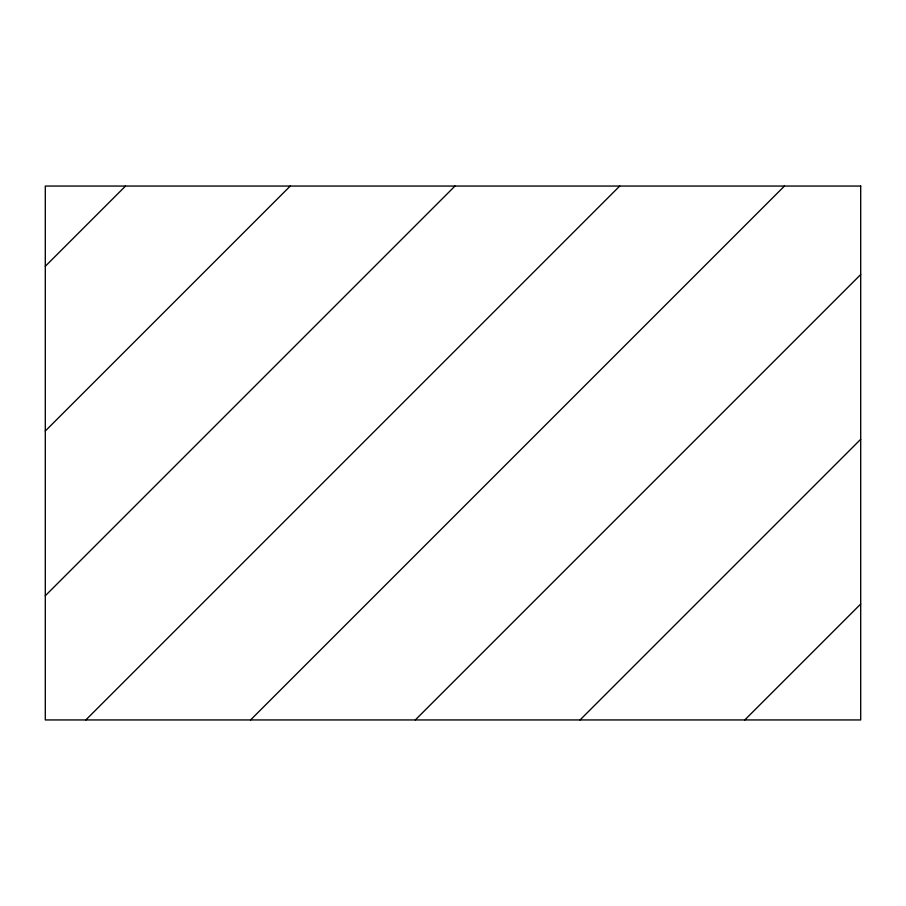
<?xml version="1.0" encoding="UTF-8"?>
<svg xmlns="http://www.w3.org/2000/svg" width="906" height="906" viewBox="0 0 906 906"><rect width="100%" height="100%" fill="white"/><g stroke="black" fill="none" stroke-linecap="round" stroke-linejoin="round"><path stroke-width="1.36" d="M45.3 266.273L125.515 186.058M45.3 431.007L290.26 186.058M45.3 595.74L454.993 186.058M85.832 719.942L619.727 186.058M250.566 719.942L784.46 186.058M415.31 719.942L860.7 274.552M580.044 719.942L860.7 439.285M744.777 719.942L860.7 604.019M860.7 186.058L45.3 186.058L45.3 719.942L860.7 719.942L860.7 186.058"/></g></svg>
